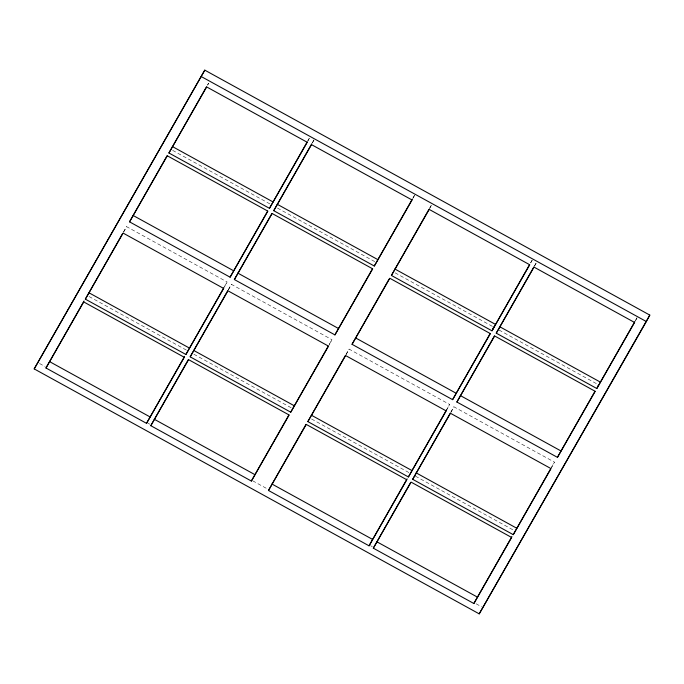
<?xml version="1.0" encoding="UTF-8"?>
<svg xmlns="http://www.w3.org/2000/svg" width="684" height="684" viewBox="0 0 684 684"><rect width="100%" height="100%" fill="white"/><g stroke="black" fill="none" stroke-linecap="round" stroke-linejoin="round"><path stroke-width="0.51" stroke-dasharray="3.42 2.56" d="M123.599 232.167L126.557 226.635L227.114 281.979L224.651 286.587M207.662 85.09L208.646 83.243M228.439 289.871L231.397 284.339L331.954 339.683L328.995 345.215M307.723 141.357L309.698 137.672M312.494 142.794L313.973 140.023M413.059 198.146L414.53 195.376M346.113 354.637L349.071 349.105L449.627 404.449L446.669 409.981M429.68 208.483L431.647 204.798M450.953 412.341L453.902 406.809L554.459 462.153L551.509 467.685M530.733 262.913L532.203 260.142M534.512 266.187L536.487 262.502M635.564 320.616L637.043 317.846M123.411 232.132L126.557 226.635M207.5 85.064L208.552 83.234M224.489 286.57L227.114 281.979M307.535 141.332L309.63 137.664M228.242 289.836L231.397 284.339M312.34 142.768L313.913 140.015M329.329 344.274L331.954 339.683M412.897 198.121L414.47 195.368M345.916 354.611L349.071 349.105M429.484 208.458L431.587 204.79M446.481 409.955L449.627 404.449M530.57 262.887L532.143 260.134M450.756 412.315L453.902 406.809M534.324 266.161L536.418 262.494M551.313 467.659L554.459 462.153M635.402 320.591L636.975 317.838M172.616 150.369L270.377 204.174M277.447 208.064L375.217 261.878M395.121 272.839L492.89 326.644M499.029 330.03L596.79 383.835M89.048 296.514L186.809 350.328M193.88 354.218L291.649 408.032M311.553 418.993L409.323 472.798M415.462 476.184L514.154 530.502M39.518 363.478L45.127 366.564M147.966 423.174L149.839 424.2M252.678 480.809L267.641 489.043M370.48 545.644L372.344 546.678M476.124 603.792L481.733 606.879"/><path stroke-width="1.03" d="M34.2 368.907L204.781 70.144L649.8 315.093L646.354 321.548L479.219 613.856L34.2 368.907L204.781 70.144M45.973 367.992L83.739 301.943L184.295 357.296L146.53 423.345L45.973 367.992L84.038 300.994M85.346 299.139L123.111 233.09L223.668 288.434L185.903 354.483L85.346 299.139L122.359 233.971M129.541 221.847L167.306 155.798L267.863 211.142L230.098 277.191L129.541 221.847L167.076 155.764M168.914 152.985L206.679 86.936L307.236 142.281L269.47 208.329L168.914 152.985L206.448 86.902M146.53 423.345L184.595 356.347M185.903 354.483L223.967 287.485M150.805 425.696L188.57 359.647L289.135 415L251.37 481.049L150.805 425.696L188.348 359.613M230.098 277.191L267.632 211.108M190.178 356.843L227.943 290.794L328.508 346.138L290.743 412.187L190.178 356.843L227.721 290.76M269.47 208.329L307.005 142.246M234.373 279.551L272.138 213.502L372.694 268.846L334.929 334.895L234.373 279.551L271.916 213.468M273.745 210.689L311.511 144.64L412.067 199.984L374.302 266.033L273.745 210.689L311.81 143.691M251.37 481.049L288.904 414.966M290.743 412.187L328.277 346.104M334.929 334.895L372.472 268.812M374.302 266.033L412.366 199.035M268.487 490.471L306.252 424.422L406.809 479.766L369.044 545.815L268.487 490.471L306.022 424.388M307.851 421.609L345.617 355.56L446.182 410.904L408.416 476.953L307.851 421.609L345.394 355.526M352.046 344.317L389.812 278.268L490.368 333.612L452.603 399.661L352.046 344.317L389.068 279.149M391.419 275.455L429.184 209.407L529.741 264.759L491.976 330.808L391.419 275.455L428.962 209.372M369.044 545.815L407.108 478.817M408.416 476.953L446.481 409.955M373.319 548.175L411.084 482.126L511.641 537.47L473.875 603.519L373.319 548.175L410.332 483.007M452.603 399.661L490.146 333.578M412.691 479.313L450.457 413.264L551.013 468.608L513.248 534.657L412.691 479.313L450.234 413.23M491.976 330.808L529.519 264.725M456.886 402.021L494.652 335.972L595.208 391.316L557.443 457.365L456.886 402.021L494.429 335.938M496.259 333.159L534.024 267.111L634.581 322.463L596.816 388.512L496.259 333.159L533.802 267.076M473.875 603.519L511.94 536.521M513.248 534.657L550.791 468.574M557.443 457.365L594.986 391.282M596.816 388.512L634.88 321.506M479.219 613.856L649.8 315.093M597.602 386.699L598.654 384.861M201.335 76.599L646.354 321.548M172.359 146.53L272.916 201.874M277.191 204.234L377.748 259.578M394.865 269L495.43 324.353M499.705 326.704L600.261 382.057M132.987 215.392L233.543 270.736M237.818 273.096L338.383 328.44M355.492 337.862L456.057 393.206M460.332 395.566L560.889 450.91M88.792 292.684L189.348 348.028M193.632 350.388L294.188 405.732M311.305 415.154L411.862 470.498M416.137 472.858L516.694 528.202M49.419 361.537L149.976 416.889M154.259 419.241L254.816 474.593M271.933 484.016L372.489 539.36M376.764 541.719L477.321 597.064M493.822 327.157L492.831 329.004L493.822 327.157"/></g></svg>
